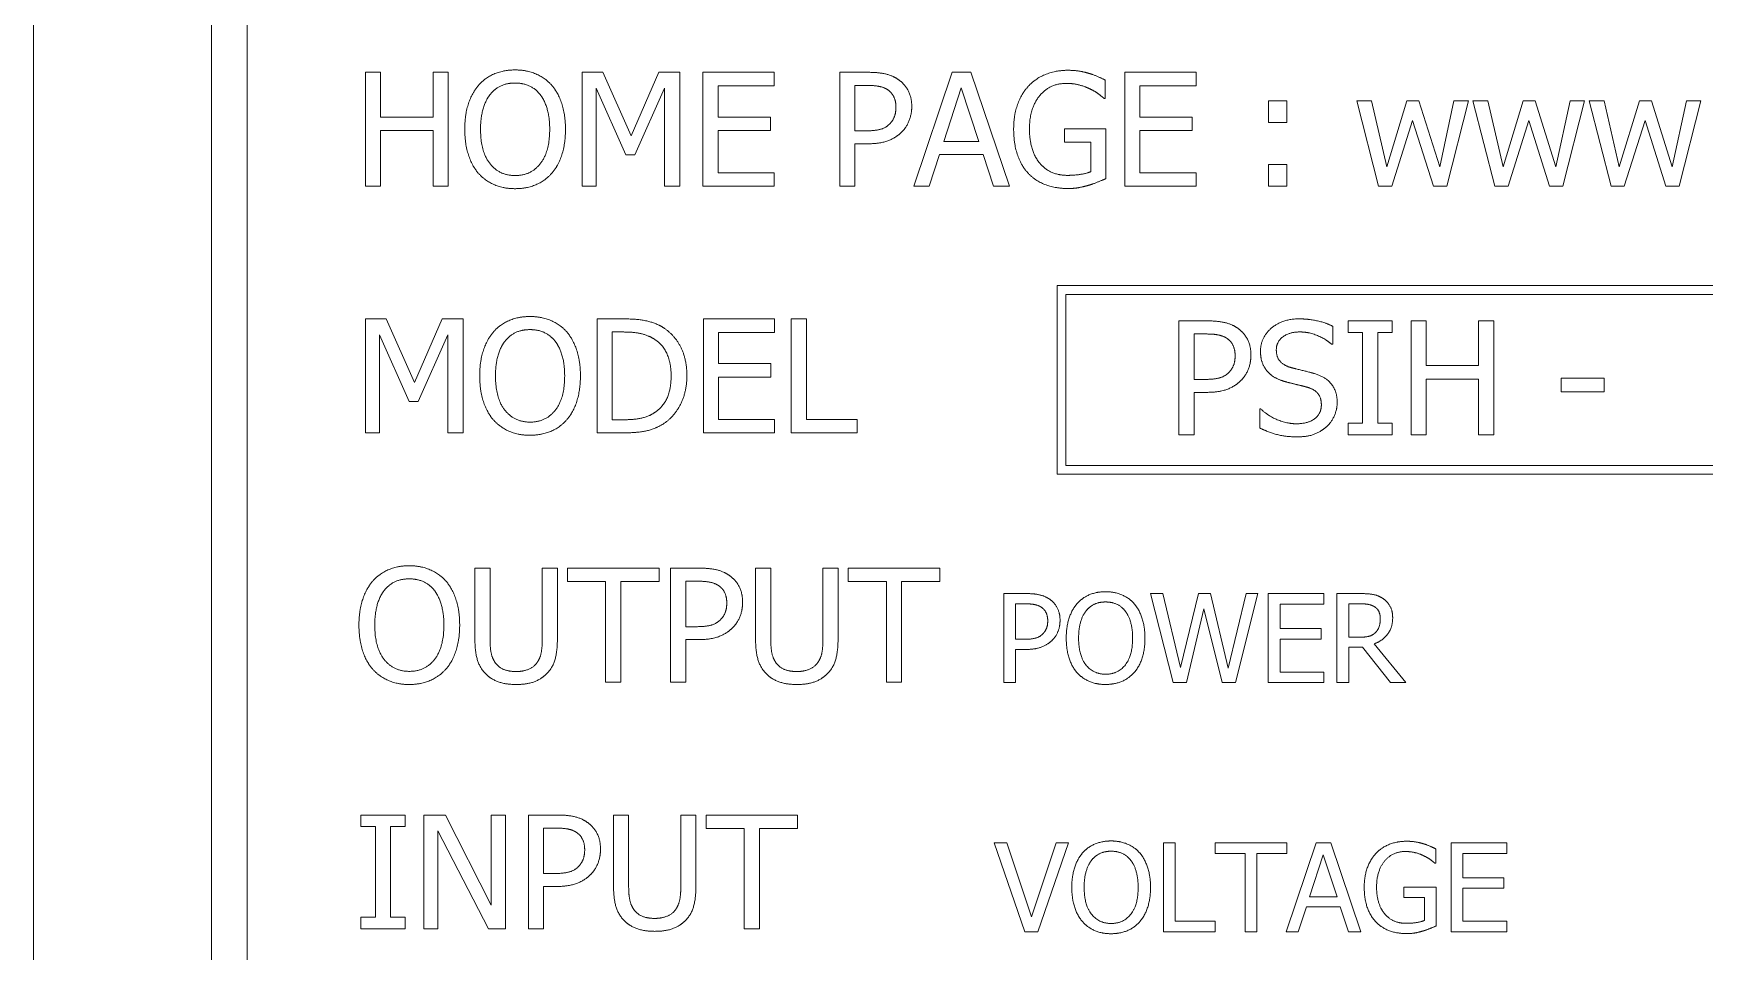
# Model space of a CAD drawing. Header units: millimetres. Extents: x 0 to 10092, y 0 to 7128.
# Drawn here: x 3908.14 to 3955.08, y 2615.56 to 2641.34 of the extents above; entities that cross this region are included whole.
import ezdxf

# ---------------------------------------------------------------- set-up
doc = ezdxf.new("R2010")
doc.units = ezdxf.units.MM
doc.header["$LTSCALE"] = 12
doc.layers.add('가시적인 것(ISO)', color=3, linetype='Continuous', lineweight=5, true_color=0x00ff00)

msp = doc.modelspace()

# ---------------------------------------------------------------- linework, layer by layer
at = {"layer": '가시적인 것(ISO)'}
for p, q in [((3908.142, 2591.209), (3908.142, 2686.209)), ((3913.142, 2676.209), (3913.142, 2601.209)), ((3914.142, 2602.125), (3914.142, 2675.293)), ((3917.466, 2637.049), (3917.466, 2640.249)), ((3917.466, 2640.249), (3917.891, 2640.249)), ((3917.891, 2640.249), (3917.891, 2638.994)), ((3919.364, 2638.994), (3919.364, 2640.249)), ((3919.364, 2640.249), (3919.789, 2640.249)), ((3919.789, 2640.249), (3919.789, 2637.049)), ((3923.552, 2640.249), (3924.133, 2640.249)), ((3923.552, 2637.049), (3923.552, 2640.249)), ((3924.133, 2640.249), (3924.931, 2638.467)), ((3924.931, 2638.467), (3925.704, 2640.249)), ((3925.704, 2640.249), (3926.295, 2640.249)), ((3926.295, 2640.249), (3926.295, 2637.049)), ((3926.944, 2637.049), (3926.944, 2640.249)), ((3926.944, 2640.249), (3928.946, 2640.249)), ((3928.946, 2640.249), (3928.946, 2639.87)), ((3930.787, 2640.249), (3931.591, 2640.249)), ((3930.787, 2637.049), (3930.787, 2640.249)), ((3932.869, 2637.049), (3933.948, 2640.249)), ((3933.948, 2640.249), (3934.472, 2640.249)), ((3934.472, 2640.249), (3935.551, 2637.049)), ((3938.792, 2637.049), (3938.792, 2640.249)), ((3938.792, 2640.249), (3940.794, 2640.249)), ((3940.794, 2640.249), (3940.794, 2639.87)), ((3924.776, 2637.93), (3923.949, 2639.805)), ((3923.949, 2639.805), (3923.949, 2637.049)), ((3925.87, 2639.805), (3925.035, 2637.93)), ((3925.87, 2637.049), (3925.87, 2639.805)), ((3928.946, 2639.87), (3927.369, 2639.87)), ((3927.369, 2639.87), (3927.369, 2638.994)), ((3931.212, 2639.88), (3931.212, 2638.605)), ((3931.565, 2639.88), (3931.212, 2639.88)), ((3934.2, 2639.813), (3933.707, 2638.306)), ((3934.695, 2638.306), (3934.2, 2639.813)), ((3938.245, 2640.031), (3938.245, 2639.517)), ((3940.794, 2639.87), (3939.217, 2639.87)), ((3939.217, 2639.87), (3939.217, 2638.994)), ((3938.245, 2639.517), (3938.209, 2639.517)), ((3942.832, 2638.838), (3942.832, 2639.45)), ((3942.832, 2639.45), (3943.346, 2639.45)), ((3943.346, 2639.45), (3943.346, 2638.838)), ((3945.921, 2637.049), (3945.306, 2639.45)), ((3945.306, 2639.45), (3945.726, 2639.45)), ((3945.726, 2639.45), (3946.152, 2637.591)), ((3946.152, 2637.591), (3946.719, 2639.45)), ((3946.719, 2639.45), (3947.054, 2639.45)), ((3947.054, 2639.45), (3947.637, 2637.591)), ((3947.637, 2637.591), (3948.037, 2639.45)), ((3948.444, 2639.45), (3947.835, 2637.049)), ((3948.037, 2639.45), (3948.444, 2639.45)), ((3949.186, 2637.049), (3948.571, 2639.45)), ((3948.571, 2639.45), (3948.991, 2639.45)), ((3948.991, 2639.45), (3949.416, 2637.591)), ((3949.416, 2637.591), (3949.984, 2639.45)), ((3949.984, 2639.45), (3950.319, 2639.45)), ((3950.319, 2639.45), (3950.902, 2637.591)), ((3950.902, 2637.591), (3951.302, 2639.45)), ((3951.709, 2639.45), (3951.099, 2637.049)), ((3951.302, 2639.45), (3951.709, 2639.45)), ((3952.45, 2637.049), (3951.836, 2639.45)), ((3951.836, 2639.45), (3952.256, 2639.45)), ((3952.256, 2639.45), (3952.681, 2637.591)), ((3952.681, 2637.591), (3953.249, 2639.45)), ((3953.249, 2639.45), (3953.584, 2639.45)), ((3953.584, 2639.45), (3954.167, 2637.591)), ((3954.167, 2637.591), (3954.566, 2639.45)), ((3954.974, 2639.45), (3954.364, 2637.049)), ((3954.566, 2639.45), (3954.974, 2639.45)), ((3917.891, 2638.994), (3919.364, 2638.994)), ((3927.369, 2638.994), (3928.839, 2638.994)), ((3928.839, 2638.994), (3928.839, 2638.615)), ((3939.217, 2638.994), (3940.688, 2638.994)), ((3940.688, 2638.994), (3940.688, 2638.615)), ((3943.346, 2638.838), (3942.832, 2638.838)), ((3946.875, 2638.9), (3946.292, 2637.049)), ((3947.461, 2637.049), (3946.875, 2638.9)), ((3950.14, 2638.9), (3949.556, 2637.049)), ((3950.726, 2637.049), (3950.14, 2638.9)), ((3953.405, 2638.9), (3952.821, 2637.049)), ((3953.991, 2637.049), (3953.405, 2638.9)), ((3919.364, 2638.615), (3917.891, 2638.615)), ((3917.891, 2638.615), (3917.891, 2637.049)), ((3919.364, 2637.049), (3919.364, 2638.615)), ((3928.839, 2638.615), (3927.369, 2638.615)), ((3927.369, 2638.615), (3927.369, 2637.427)), ((3931.212, 2638.605), (3931.503, 2638.605)), ((3931.573, 2638.242), (3931.212, 2638.242)), ((3931.212, 2638.242), (3931.212, 2637.049)), ((3933.707, 2638.306), (3934.695, 2638.306)), ((3937.096, 2638.286), (3937.096, 2638.659)), ((3937.096, 2638.659), (3938.258, 2638.659)), ((3937.838, 2638.286), (3937.096, 2638.286)), ((3937.838, 2637.458), (3937.838, 2638.286)), ((3938.258, 2638.659), (3938.258, 2637.261)), ((3940.688, 2638.615), (3939.217, 2638.615)), ((3939.217, 2638.615), (3939.217, 2637.427)), ((3925.035, 2637.93), (3924.776, 2637.93)), ((3933.59, 2637.943), (3933.3, 2637.049)), ((3934.812, 2637.943), (3933.59, 2637.943)), ((3935.102, 2637.049), (3934.812, 2637.943)), ((3927.369, 2637.427), (3928.946, 2637.427)), ((3928.946, 2637.427), (3928.946, 2637.049)), ((3939.217, 2637.427), (3940.794, 2637.427)), ((3940.794, 2637.427), (3940.794, 2637.049)), ((3942.832, 2637.049), (3942.832, 2637.661)), ((3942.832, 2637.661), (3943.346, 2637.661)), ((3943.346, 2637.661), (3943.346, 2637.049)), ((3917.891, 2637.049), (3917.466, 2637.049)), ((3919.789, 2637.049), (3919.364, 2637.049)), ((3923.949, 2637.049), (3923.552, 2637.049)), ((3926.295, 2637.049), (3925.87, 2637.049)), ((3928.946, 2637.049), (3926.944, 2637.049)), ((3931.212, 2637.049), (3930.787, 2637.049)), ((3933.3, 2637.049), (3932.869, 2637.049)), ((3935.551, 2637.049), (3935.102, 2637.049)), ((3940.794, 2637.049), (3938.792, 2637.049)), ((3943.346, 2637.049), (3942.832, 2637.049)), ((3946.292, 2637.049), (3945.921, 2637.049)), ((3947.835, 2637.049), (3947.461, 2637.049)), ((3949.556, 2637.049), (3949.186, 2637.049)), ((3951.099, 2637.049), (3950.726, 2637.049)), ((3952.821, 2637.049), (3952.45, 2637.049)), ((3954.364, 2637.049), (3953.991, 2637.049)), ((3936.892, 2634.259), (3936.892, 2628.959)), ((3993.392, 2634.259), (3936.892, 2634.259)), ((3937.142, 2629.209), (3937.142, 2634.009)), ((3937.142, 2634.009), (3993.142, 2634.009)), ((3917.466, 2633.324), (3918.047, 2633.324)), ((3917.466, 2630.124), (3917.466, 2633.324)), ((3918.047, 2633.324), (3918.845, 2631.542)), ((3918.845, 2631.542), (3919.618, 2633.324)), ((3919.618, 2633.324), (3920.209, 2633.324)), ((3920.209, 2633.324), (3920.209, 2630.124)), ((3923.972, 2633.324), (3924.701, 2633.324)), ((3923.972, 2630.124), (3923.972, 2633.324)), ((3926.957, 2630.124), (3926.957, 2633.324)), ((3926.957, 2633.324), (3928.959, 2633.324)), ((3928.959, 2633.324), (3928.959, 2632.945)), ((3929.425, 2630.124), (3929.425, 2633.324)), ((3929.425, 2633.324), (3929.851, 2633.324)), ((3929.851, 2633.324), (3929.851, 2630.503)), ((3940.313, 2630.068), (3940.313, 2633.268)), ((3940.313, 2633.268), (3941.117, 2633.268)), ((3944.633, 2633.118), (3944.633, 2632.61)), ((3945.066, 2632.941), (3945.066, 2633.268)), ((3945.066, 2633.268), (3946.306, 2633.268)), ((3946.306, 2633.268), (3946.306, 2632.941)), ((3946.832, 2633.268), (3947.257, 2633.268)), ((3946.832, 2630.068), (3946.832, 2633.268)), ((3947.257, 2633.268), (3947.257, 2632.013)), ((3948.73, 2633.268), (3949.156, 2633.268)), ((3948.73, 2632.013), (3948.73, 2633.268)), ((3949.156, 2633.268), (3949.156, 2630.068)), ((3918.69, 2631.006), (3917.862, 2632.88)), ((3917.862, 2632.88), (3917.862, 2630.124)), ((3919.784, 2632.88), (3918.949, 2631.006)), ((3919.784, 2630.124), (3919.784, 2632.88)), ((3924.721, 2632.956), (3924.397, 2632.956)), ((3924.397, 2632.956), (3924.397, 2630.492)), ((3928.959, 2632.945), (3927.382, 2632.945)), ((3927.382, 2632.945), (3927.382, 2632.069)), ((3941.091, 2632.9), (3940.738, 2632.9)), ((3940.738, 2632.9), (3940.738, 2631.624)), ((3944.633, 2632.61), (3944.602, 2632.61)), ((3945.473, 2632.941), (3945.066, 2632.941)), ((3945.473, 2630.395), (3945.473, 2632.941)), ((3946.306, 2632.941), (3945.899, 2632.941)), ((3945.899, 2632.941), (3945.899, 2630.395)), ((3927.382, 2632.069), (3928.852, 2632.069)), ((3928.852, 2631.69), (3927.382, 2631.69)), ((3927.382, 2631.69), (3927.382, 2630.503)), ((3928.852, 2632.069), (3928.852, 2631.69)), ((3947.257, 2632.013), (3948.73, 2632.013)), ((3951.049, 2631.274), (3951.049, 2631.663)), ((3951.049, 2631.663), (3952.26, 2631.663)), ((3952.26, 2631.663), (3952.26, 2631.274)), ((3940.738, 2631.624), (3941.029, 2631.624)), ((3940.738, 2631.261), (3940.738, 2630.068)), ((3941.099, 2631.261), (3940.738, 2631.261)), ((3947.257, 2631.634), (3947.257, 2630.068)), ((3948.73, 2631.634), (3947.257, 2631.634)), ((3948.73, 2630.068), (3948.73, 2631.634)), ((3952.26, 2631.274), (3951.049, 2631.274)), ((3918.949, 2631.006), (3918.69, 2631.006)), ((3942.582, 2630.794), (3942.613, 2630.794)), ((3942.582, 2630.26), (3942.582, 2630.794)), ((3924.397, 2630.492), (3924.721, 2630.492)), ((3927.382, 2630.503), (3928.959, 2630.503)), ((3928.959, 2630.503), (3928.959, 2630.124)), ((3929.851, 2630.503), (3931.28, 2630.503)), ((3931.28, 2630.503), (3931.28, 2630.124)), ((3945.066, 2630.068), (3945.066, 2630.395)), ((3945.066, 2630.395), (3945.473, 2630.395)), ((3945.899, 2630.395), (3946.306, 2630.395)), ((3946.306, 2630.395), (3946.306, 2630.068)), ((3917.862, 2630.124), (3917.466, 2630.124)), ((3920.209, 2630.124), (3919.784, 2630.124)), ((3924.708, 2630.124), (3923.972, 2630.124)), ((3928.959, 2630.124), (3926.957, 2630.124)), ((3931.28, 2630.124), (3929.425, 2630.124)), ((3940.738, 2630.068), (3940.313, 2630.068)), ((3946.306, 2630.068), (3945.066, 2630.068)), ((3947.257, 2630.068), (3946.832, 2630.068)), ((3949.156, 2630.068), (3948.73, 2630.068)), ((3936.892, 2628.959), (3993.392, 2628.959)), ((3993.142, 2629.209), (3937.142, 2629.209)), ((3920.541, 2624.327), (3920.541, 2626.324)), ((3920.541, 2626.324), (3920.966, 2626.324)), ((3920.966, 2626.324), (3920.966, 2624.327)), ((3922.432, 2624.317), (3922.432, 2626.324)), ((3922.432, 2626.324), (3922.857, 2626.324)), ((3922.857, 2626.324), (3922.857, 2624.327)), ((3923.14, 2625.945), (3923.14, 2626.324)), ((3923.14, 2626.324), (3925.712, 2626.324)), ((3925.712, 2626.324), (3925.712, 2625.945)), ((3926.036, 2623.124), (3926.036, 2626.324)), ((3926.036, 2626.324), (3926.84, 2626.324)), ((3928.424, 2624.327), (3928.424, 2626.324)), ((3928.424, 2626.324), (3928.85, 2626.324)), ((3928.85, 2626.324), (3928.85, 2624.327)), ((3930.315, 2624.317), (3930.315, 2626.324)), ((3930.315, 2626.324), (3930.74, 2626.324)), ((3930.74, 2626.324), (3930.74, 2624.327)), ((3931.023, 2625.945), (3931.023, 2626.324)), ((3931.023, 2626.324), (3933.595, 2626.324)), ((3933.595, 2626.324), (3933.595, 2625.945)), ((3924.213, 2625.945), (3923.14, 2625.945)), ((3924.213, 2623.124), (3924.213, 2625.945)), ((3924.638, 2625.945), (3924.638, 2623.124)), ((3925.712, 2625.945), (3924.638, 2625.945)), ((3926.814, 2625.956), (3926.461, 2625.956)), ((3926.461, 2625.956), (3926.461, 2624.68)), ((3932.096, 2625.945), (3931.023, 2625.945)), ((3932.096, 2623.124), (3932.096, 2625.945)), ((3932.522, 2625.945), (3932.522, 2623.124)), ((3933.595, 2625.945), (3932.522, 2625.945)), ((3935.395, 2623.11), (3935.395, 2625.61)), ((3935.395, 2625.61), (3936.023, 2625.61)), ((3940.154, 2623.11), (3939.516, 2625.61)), ((3939.516, 2625.61), (3939.858, 2625.61)), ((3939.858, 2625.61), (3940.36, 2623.537)), ((3940.36, 2623.537), (3940.859, 2625.61)), ((3940.859, 2625.61), (3941.197, 2625.61)), ((3941.197, 2625.61), (3941.699, 2623.513)), ((3941.699, 2623.513), (3942.2, 2625.61)), ((3942.526, 2625.61), (3941.898, 2623.11)), ((3942.2, 2625.61), (3942.526, 2625.61)), ((3942.824, 2623.11), (3942.824, 2625.61)), ((3942.824, 2625.61), (3944.388, 2625.61)), ((3944.388, 2625.61), (3944.388, 2625.314)), ((3944.753, 2625.61), (3945.397, 2625.61)), ((3944.753, 2623.11), (3944.753, 2625.61)), ((3936.003, 2625.322), (3935.727, 2625.322)), ((3935.727, 2625.322), (3935.727, 2624.325)), ((3941.017, 2625.184), (3940.522, 2623.11)), ((3941.525, 2623.11), (3941.017, 2625.184)), ((3944.388, 2625.314), (3943.156, 2625.314)), ((3943.156, 2625.314), (3943.156, 2624.629)), ((3945.415, 2625.322), (3945.085, 2625.322)), ((3945.085, 2625.322), (3945.085, 2624.382)), ((3926.461, 2624.68), (3926.752, 2624.68)), ((3943.156, 2624.629), (3944.305, 2624.629)), ((3944.305, 2624.629), (3944.305, 2624.333)), ((3926.822, 2624.317), (3926.461, 2624.317)), ((3926.461, 2624.317), (3926.461, 2623.124)), ((3935.727, 2624.325), (3935.954, 2624.325)), ((3943.156, 2624.333), (3943.156, 2623.405)), ((3944.305, 2624.333), (3943.156, 2624.333)), ((3945.085, 2624.382), (3945.377, 2624.382)), ((3945.798, 2624.197), (3946.687, 2623.11)), ((3936.009, 2624.041), (3935.727, 2624.041)), ((3935.727, 2624.041), (3935.727, 2623.11)), ((3945.466, 2624.104), (3945.085, 2624.104)), ((3945.085, 2624.104), (3945.085, 2623.11)), ((3946.256, 2623.11), (3945.466, 2624.104)), ((3943.156, 2623.405), (3944.388, 2623.405)), ((3944.388, 2623.405), (3944.388, 2623.11)), ((3924.638, 2623.124), (3924.213, 2623.124)), ((3926.461, 2623.124), (3926.036, 2623.124)), ((3932.522, 2623.124), (3932.096, 2623.124)), ((3935.727, 2623.11), (3935.395, 2623.11)), ((3940.522, 2623.11), (3940.154, 2623.11)), ((3941.898, 2623.11), (3941.525, 2623.11)), ((3944.388, 2623.11), (3942.824, 2623.11)), ((3945.085, 2623.11), (3944.753, 2623.11)), ((3946.687, 2623.11), (3946.256, 2623.11)), ((3917.341, 2619.065), (3917.341, 2619.391)), ((3917.341, 2619.391), (3918.581, 2619.391)), ((3917.748, 2619.065), (3917.341, 2619.065)), ((3917.748, 2616.518), (3917.748, 2619.065)), ((3918.581, 2619.065), (3918.174, 2619.065)), ((3918.174, 2619.065), (3918.174, 2616.518)), ((3918.581, 2619.391), (3918.581, 2619.065)), ((3919.107, 2616.191), (3919.107, 2619.391)), ((3919.107, 2619.391), (3919.711, 2619.391)), ((3919.711, 2619.391), (3921, 2616.858)), ((3921, 2616.858), (3921, 2619.391)), ((3921, 2619.391), (3921.397, 2619.391)), ((3921.397, 2619.391), (3921.397, 2616.191)), ((3922.045, 2616.191), (3922.045, 2619.391)), ((3922.045, 2619.391), (3922.849, 2619.391)), ((3922.823, 2619.023), (3922.471, 2619.023)), ((3922.471, 2619.023), (3922.471, 2617.747)), ((3924.434, 2617.395), (3924.434, 2619.391)), ((3924.434, 2619.391), (3924.859, 2619.391)), ((3924.859, 2619.391), (3924.859, 2617.395)), ((3926.324, 2617.384), (3926.324, 2619.391)), ((3926.324, 2619.391), (3926.749, 2619.391)), ((3926.749, 2619.391), (3926.749, 2617.395)), ((3927.032, 2619.013), (3927.032, 2619.391)), ((3927.032, 2619.391), (3929.604, 2619.391)), ((3928.106, 2619.013), (3927.032, 2619.013)), ((3928.106, 2616.191), (3928.106, 2619.013)), ((3928.531, 2619.013), (3928.531, 2616.191)), ((3929.604, 2619.013), (3928.531, 2619.013)), ((3929.604, 2619.391), (3929.604, 2619.013)), ((3920.92, 2616.191), (3919.504, 2618.95)), ((3919.504, 2618.95), (3919.504, 2616.191)), ((3935.988, 2616.11), (3935.127, 2618.61)), ((3935.127, 2618.61), (3935.484, 2618.61)), ((3935.484, 2618.61), (3936.177, 2616.533)), ((3936.177, 2616.533), (3936.87, 2618.61)), ((3937.208, 2618.61), (3936.347, 2616.11)), ((3936.87, 2618.61), (3937.208, 2618.61)), ((3939.88, 2616.11), (3939.88, 2618.61)), ((3939.88, 2618.61), (3940.212, 2618.61)), ((3940.212, 2618.61), (3940.212, 2616.405)), ((3941.335, 2618.314), (3941.335, 2618.61)), ((3941.335, 2618.61), (3943.345, 2618.61)), ((3943.328, 2616.11), (3944.171, 2618.61)), ((3943.345, 2618.61), (3943.345, 2618.314)), ((3944.171, 2618.61), (3944.58, 2618.61)), ((3944.58, 2618.61), (3945.423, 2616.11)), ((3947.956, 2616.11), (3947.956, 2618.61)), ((3947.956, 2618.61), (3949.52, 2618.61)), ((3949.52, 2618.61), (3949.52, 2618.314)), ((3942.174, 2618.314), (3941.335, 2618.314)), ((3942.174, 2616.11), (3942.174, 2618.314)), ((3943.345, 2618.314), (3942.506, 2618.314)), ((3942.506, 2618.314), (3942.506, 2616.11)), ((3944.368, 2618.269), (3943.983, 2617.092)), ((3944.755, 2617.092), (3944.368, 2618.269)), ((3947.528, 2618.439), (3947.528, 2618.038)), ((3949.52, 2618.314), (3948.288, 2618.314)), ((3948.288, 2618.314), (3948.288, 2617.629)), ((3922.471, 2617.747), (3922.761, 2617.747)), ((3947.528, 2618.038), (3947.5, 2618.038)), ((3948.288, 2617.629), (3949.436, 2617.629)), ((3949.436, 2617.629), (3949.436, 2617.333)), ((3922.831, 2617.384), (3922.471, 2617.384)), ((3922.471, 2617.384), (3922.471, 2616.191)), ((3946.631, 2617.076), (3946.631, 2617.368)), ((3946.631, 2617.368), (3947.538, 2617.368)), ((3947.538, 2617.368), (3947.538, 2616.276)), ((3949.436, 2617.333), (3948.288, 2617.333)), ((3948.288, 2617.333), (3948.288, 2616.405)), ((3943.892, 2616.808), (3943.665, 2616.11)), ((3944.846, 2616.808), (3943.892, 2616.808)), ((3943.983, 2617.092), (3944.755, 2617.092)), ((3945.073, 2616.11), (3944.846, 2616.808)), ((3947.21, 2617.076), (3946.631, 2617.076)), ((3947.21, 2616.43), (3947.21, 2617.076)), ((3917.341, 2616.191), (3917.341, 2616.518)), ((3917.341, 2616.518), (3917.748, 2616.518)), ((3918.581, 2616.191), (3917.341, 2616.191)), ((3918.174, 2616.518), (3918.581, 2616.518)), ((3918.581, 2616.518), (3918.581, 2616.191)), ((3919.504, 2616.191), (3919.107, 2616.191)), ((3921.397, 2616.191), (3920.92, 2616.191)), ((3922.471, 2616.191), (3922.045, 2616.191)), ((3928.531, 2616.191), (3928.106, 2616.191)), ((3940.212, 2616.405), (3941.329, 2616.405)), ((3941.329, 2616.405), (3941.329, 2616.11)), ((3948.288, 2616.405), (3949.52, 2616.405)), ((3949.52, 2616.405), (3949.52, 2616.11)), ((3936.347, 2616.11), (3935.988, 2616.11)), ((3941.329, 2616.11), (3939.88, 2616.11)), ((3942.506, 2616.11), (3942.174, 2616.11)), ((3943.665, 2616.11), (3943.328, 2616.11)), ((3945.423, 2616.11), (3945.073, 2616.11)), ((3949.52, 2616.11), (3947.956, 2616.11))]:
    msp.add_line(p, q, dxfattribs=at)
for points in [[(3920.64, 2639.883), (3920.826, 2640.096), (3921.348, 2640.316), (3921.669, 2640.316)], [(3921.669, 2640.316), (3921.996, 2640.316), (3922.52, 2640.088), (3922.701, 2639.883)], [(3931.591, 2640.249), (3931.876, 2640.249), (3932.275, 2640.155), (3932.428, 2640.049)], [(3936.093, 2639.867), (3936.287, 2640.078), (3936.858, 2640.306), (3937.197, 2640.306)], [(3937.197, 2640.306), (3937.361, 2640.306), (3937.656, 2640.259), (3937.791, 2640.218)], [(3937.791, 2640.218), (3937.9, 2640.186), (3938.165, 2640.072), (3938.245, 2640.031)], [(3920.256, 2638.649), (3920.256, 2639.051), (3920.456, 2639.663), (3920.64, 2639.883)], [(3921.672, 2639.948), (3921.441, 2639.948), (3921.094, 2639.787), (3920.961, 2639.616)], [(3922.38, 2639.616), (3922.253, 2639.782), (3921.895, 2639.948), (3921.672, 2639.948)], [(3922.701, 2639.883), (3922.883, 2639.67), (3923.085, 2639.048), (3923.085, 2638.649)], [(3932.135, 2639.759), (3932.034, 2639.826), (3931.765, 2639.88), (3931.565, 2639.88)], [(3932.366, 2639.271), (3932.366, 2639.437), (3932.252, 2639.681), (3932.135, 2639.759)], [(3932.428, 2640.049), (3932.607, 2639.927), (3932.81, 2639.551), (3932.81, 2639.284)], [(3935.672, 2638.651), (3935.672, 2639.038), (3935.89, 2639.65), (3936.093, 2639.867)], [(3937.148, 2639.938), (3936.686, 2639.938), (3936.116, 2639.243), (3936.116, 2638.664)], [(3937.804, 2639.787), (3937.674, 2639.852), (3937.34, 2639.938), (3937.148, 2639.938)], [(3938.209, 2639.517), (3938.128, 2639.587), (3937.96, 2639.715), (3937.804, 2639.787)], [(3920.961, 2639.616), (3920.834, 2639.453), (3920.699, 2638.96), (3920.699, 2638.649)], [(3922.642, 2638.649), (3922.642, 2638.965), (3922.504, 2639.455), (3922.38, 2639.616)], [(3932.185, 2638.797), (3932.281, 2638.892), (3932.366, 2639.118), (3932.366, 2639.271)], [(3932.81, 2639.284), (3932.81, 2639.077), (3932.662, 2638.703), (3932.53, 2638.573)], [(3931.503, 2638.605), (3931.762, 2638.605), (3932.081, 2638.688), (3932.185, 2638.797)], [(3920.637, 2637.417), (3920.453, 2637.63), (3920.256, 2638.255), (3920.256, 2638.649)], [(3920.699, 2638.649), (3920.699, 2638.019), (3921.228, 2637.35), (3921.672, 2637.35)], [(3921.672, 2637.35), (3922.115, 2637.35), (3922.642, 2638.019), (3922.642, 2638.649)], [(3923.085, 2638.649), (3923.085, 2638.26), (3922.888, 2637.63), (3922.701, 2637.417)], [(3932.53, 2638.573), (3932.364, 2638.41), (3931.915, 2638.242), (3931.573, 2638.242)], [(3936.09, 2637.404), (3935.888, 2637.617), (3935.672, 2638.244), (3935.672, 2638.651)], [(3936.116, 2638.664), (3936.116, 2638.343), (3936.266, 2637.86), (3936.409, 2637.694)], [(3921.669, 2636.981), (3921.345, 2636.981), (3920.826, 2637.202), (3920.637, 2637.417)], [(3922.701, 2637.417), (3922.504, 2637.194), (3921.983, 2636.981), (3921.669, 2636.981)], [(3937.195, 2636.986), (3936.855, 2636.986), (3936.292, 2637.194), (3936.09, 2637.404)], [(3936.409, 2637.694), (3936.546, 2637.528), (3936.935, 2637.355), (3937.179, 2637.355)], [(3937.179, 2637.355), (3937.358, 2637.355), (3937.716, 2637.407), (3937.838, 2637.458)], [(3937.786, 2637.08), (3937.628, 2637.033), (3937.374, 2636.986), (3937.195, 2636.986)], [(3938.258, 2637.261), (3938.177, 2637.225), (3937.903, 2637.114), (3937.786, 2637.08)], [(3921.06, 2632.958), (3921.247, 2633.171), (3921.768, 2633.391), (3922.089, 2633.391)], [(3922.089, 2633.391), (3922.416, 2633.391), (3922.94, 2633.163), (3923.121, 2632.958)], [(3924.701, 2633.324), (3925.152, 2633.324), (3925.665, 2633.189), (3925.847, 2633.07)], [(3941.117, 2633.268), (3941.402, 2633.268), (3941.801, 2633.175), (3941.954, 2633.069)], [(3942.605, 2632.41), (3942.605, 2632.799), (3943.212, 2633.325), (3943.681, 2633.325)], [(3943.681, 2633.325), (3943.951, 2633.325), (3944.428, 2633.219), (3944.633, 2633.118)], [(3920.676, 2631.724), (3920.676, 2632.126), (3920.876, 2632.738), (3921.06, 2632.958)], [(3921.381, 2632.691), (3921.254, 2632.528), (3921.119, 2632.035), (3921.119, 2631.724)], [(3922.092, 2633.023), (3921.861, 2633.023), (3921.514, 2632.862), (3921.381, 2632.691)], [(3922.8, 2632.691), (3922.673, 2632.857), (3922.315, 2633.023), (3922.092, 2633.023)], [(3923.062, 2631.724), (3923.062, 2632.04), (3922.924, 2632.53), (3922.8, 2632.691)], [(3923.121, 2632.958), (3923.303, 2632.746), (3923.505, 2632.123), (3923.505, 2631.724)], [(3925.567, 2632.764), (3925.396, 2632.865), (3925.009, 2632.956), (3924.721, 2632.956)], [(3926.052, 2631.726), (3926.052, 2632.095), (3925.808, 2632.616), (3925.567, 2632.764)], [(3925.847, 2633.07), (3926.155, 2632.865), (3926.495, 2632.188), (3926.495, 2631.721)], [(3941.661, 2632.778), (3941.56, 2632.845), (3941.291, 2632.9), (3941.091, 2632.9)], [(3941.892, 2632.291), (3941.892, 2632.457), (3941.778, 2632.7), (3941.661, 2632.778)], [(3941.954, 2633.069), (3942.133, 2632.947), (3942.336, 2632.571), (3942.336, 2632.304)], [(3943.71, 2632.957), (3943.414, 2632.957), (3943.049, 2632.68), (3943.049, 2632.454)], [(3944.602, 2632.61), (3944.449, 2632.75), (3943.972, 2632.957), (3943.71, 2632.957)], [(3941.711, 2631.816), (3941.807, 2631.912), (3941.892, 2632.138), (3941.892, 2632.291)], [(3942.336, 2632.304), (3942.336, 2632.096), (3942.188, 2631.723), (3942.056, 2631.593)], [(3942.813, 2631.832), (3942.714, 2631.938), (3942.605, 2632.223), (3942.605, 2632.41)], [(3943.049, 2632.454), (3943.049, 2632.252), (3943.264, 2632.01), (3943.466, 2631.956)], [(3921.057, 2630.492), (3920.873, 2630.705), (3920.676, 2631.33), (3920.676, 2631.724)], [(3921.119, 2631.724), (3921.119, 2631.094), (3921.648, 2630.425), (3922.092, 2630.425)], [(3922.092, 2630.425), (3922.535, 2630.425), (3923.062, 2631.094), (3923.062, 2631.724)], [(3923.505, 2631.724), (3923.505, 2631.335), (3923.308, 2630.705), (3923.121, 2630.492)], [(3925.606, 2630.705), (3925.829, 2630.855), (3926.052, 2631.353), (3926.052, 2631.726)], [(3926.495, 2631.721), (3926.495, 2631.283), (3926.14, 2630.578), (3925.842, 2630.381)], [(3941.029, 2631.624), (3941.288, 2631.624), (3941.607, 2631.707), (3941.711, 2631.816)], [(3943.342, 2631.549), (3943.176, 2631.593), (3942.914, 2631.725), (3942.813, 2631.832)], [(3943.466, 2631.956), (3943.601, 2631.92), (3943.993, 2631.826), (3944.122, 2631.787)], [(3944.122, 2631.787), (3944.452, 2631.686), (3944.758, 2631.279), (3944.758, 2630.981)], [(3942.056, 2631.593), (3941.89, 2631.43), (3941.441, 2631.261), (3941.099, 2631.261)], [(3943.92, 2631.404), (3943.772, 2631.445), (3943.526, 2631.502), (3943.342, 2631.549)], [(3944.314, 2630.914), (3944.314, 2631.105), (3944.125, 2631.344), (3943.92, 2631.404)], [(3942.613, 2630.794), (3942.823, 2630.597), (3943.355, 2630.379), (3943.601, 2630.379)], [(3943.601, 2630.379), (3943.954, 2630.379), (3944.314, 2630.672), (3944.314, 2630.914)], [(3944.758, 2630.981), (3944.758, 2630.792), (3944.605, 2630.429), (3944.467, 2630.302)], [(3922.089, 2630.056), (3921.765, 2630.056), (3921.247, 2630.277), (3921.057, 2630.492)], [(3923.121, 2630.492), (3922.924, 2630.269), (3922.403, 2630.056), (3922.089, 2630.056)], [(3925.842, 2630.381), (3925.598, 2630.228), (3925.097, 2630.124), (3924.708, 2630.124)], [(3924.721, 2630.492), (3925.004, 2630.492), (3925.432, 2630.583), (3925.606, 2630.705)], [(3943.632, 2630.011), (3943.285, 2630.011), (3942.797, 2630.156), (3942.582, 2630.26)], [(3944.467, 2630.302), (3944.314, 2630.162), (3943.925, 2630.011), (3943.632, 2630.011)], [(3917.668, 2625.958), (3917.855, 2626.171), (3918.376, 2626.391), (3918.697, 2626.391)], [(3918.697, 2626.391), (3919.024, 2626.391), (3919.548, 2626.163), (3919.73, 2625.958)], [(3926.84, 2626.324), (3927.125, 2626.324), (3927.525, 2626.231), (3927.678, 2626.124)], [(3927.678, 2626.124), (3927.857, 2626.002), (3928.059, 2625.626), (3928.059, 2625.359)], [(3917.284, 2624.724), (3917.284, 2625.126), (3917.484, 2625.738), (3917.668, 2625.958)], [(3917.989, 2625.691), (3917.862, 2625.528), (3917.728, 2625.035), (3917.728, 2624.724)], [(3918.7, 2626.023), (3918.469, 2626.023), (3918.122, 2625.862), (3917.989, 2625.691)], [(3919.408, 2625.691), (3919.281, 2625.857), (3918.923, 2626.023), (3918.7, 2626.023)], [(3919.67, 2624.724), (3919.67, 2625.04), (3919.532, 2625.53), (3919.408, 2625.691)], [(3919.73, 2625.958), (3919.911, 2625.746), (3920.113, 2625.123), (3920.113, 2624.724)], [(3927.385, 2625.834), (3927.283, 2625.901), (3927.014, 2625.956), (3926.814, 2625.956)], [(3927.615, 2625.346), (3927.615, 2625.512), (3927.501, 2625.756), (3927.385, 2625.834)], [(3936.023, 2625.61), (3936.246, 2625.61), (3936.558, 2625.537), (3936.677, 2625.454)], [(3937.449, 2625.324), (3937.595, 2625.49), (3938.002, 2625.662), (3938.253, 2625.662)], [(3938.253, 2625.662), (3938.509, 2625.662), (3938.918, 2625.484), (3939.06, 2625.324)], [(3945.397, 2625.61), (3945.612, 2625.61), (3945.901, 2625.563), (3946.033, 2625.478)], [(3927.434, 2624.872), (3927.53, 2624.968), (3927.615, 2625.193), (3927.615, 2625.346)], [(3928.059, 2625.359), (3928.059, 2625.152), (3927.911, 2624.778), (3927.779, 2624.649)], [(3936.448, 2625.227), (3936.369, 2625.279), (3936.159, 2625.322), (3936.003, 2625.322)], [(3936.629, 2624.846), (3936.629, 2624.975), (3936.539, 2625.166), (3936.448, 2625.227)], [(3936.677, 2625.454), (3936.817, 2625.358), (3936.975, 2625.065), (3936.975, 2624.856)], [(3937.149, 2624.36), (3937.149, 2624.674), (3937.305, 2625.152), (3937.449, 2625.324)], [(3937.7, 2625.115), (3937.601, 2624.988), (3937.496, 2624.603), (3937.496, 2624.36)], [(3938.255, 2625.374), (3938.075, 2625.374), (3937.804, 2625.249), (3937.7, 2625.115)], [(3938.808, 2625.115), (3938.709, 2625.245), (3938.43, 2625.374), (3938.255, 2625.374)], [(3939.013, 2624.36), (3939.013, 2624.607), (3938.906, 2624.99), (3938.808, 2625.115)], [(3939.06, 2625.324), (3939.201, 2625.158), (3939.36, 2624.671), (3939.36, 2624.36)], [(3945.812, 2625.237), (3945.741, 2625.283), (3945.553, 2625.322), (3945.415, 2625.322)], [(3945.97, 2624.904), (3945.97, 2625.014), (3945.893, 2625.182), (3945.812, 2625.237)], [(3946.033, 2625.478), (3946.165, 2625.393), (3946.317, 2625.127), (3946.317, 2624.931)], [(3917.665, 2623.492), (3917.481, 2623.705), (3917.284, 2624.33), (3917.284, 2624.724)], [(3917.728, 2624.724), (3917.728, 2624.094), (3918.257, 2623.425), (3918.7, 2623.425)], [(3918.7, 2623.425), (3919.143, 2623.425), (3919.67, 2624.094), (3919.67, 2624.724)], [(3920.113, 2624.724), (3920.113, 2624.335), (3919.916, 2623.705), (3919.73, 2623.492)], [(3926.752, 2624.68), (3927.011, 2624.68), (3927.33, 2624.763), (3927.434, 2624.872)], [(3927.779, 2624.649), (3927.613, 2624.485), (3927.164, 2624.317), (3926.822, 2624.317)], [(3936.487, 2624.475), (3936.562, 2624.55), (3936.629, 2624.726), (3936.629, 2624.846)], [(3936.975, 2624.856), (3936.975, 2624.694), (3936.86, 2624.402), (3936.756, 2624.301)], [(3946.317, 2624.931), (3946.317, 2624.657), (3946.037, 2624.287), (3945.798, 2624.197)], [(3945.828, 2624.511), (3945.901, 2624.58), (3945.97, 2624.775), (3945.97, 2624.904)], [(3920.847, 2623.352), (3920.679, 2623.518), (3920.541, 2623.985), (3920.541, 2624.327)], [(3920.966, 2624.327), (3920.966, 2624.104), (3921.024, 2623.803), (3921.104, 2623.681)], [(3922.294, 2623.681), (3922.375, 2623.803), (3922.432, 2624.102), (3922.432, 2624.317)], [(3922.857, 2624.327), (3922.857, 2623.993), (3922.722, 2623.515), (3922.551, 2623.352)], [(3928.73, 2623.352), (3928.562, 2623.518), (3928.424, 2623.985), (3928.424, 2624.327)], [(3928.85, 2624.327), (3928.85, 2624.104), (3928.907, 2623.803), (3928.987, 2623.681)], [(3930.177, 2623.681), (3930.258, 2623.803), (3930.315, 2624.102), (3930.315, 2624.317)], [(3930.74, 2624.327), (3930.74, 2623.993), (3930.605, 2623.515), (3930.434, 2623.352)], [(3935.954, 2624.325), (3936.157, 2624.325), (3936.406, 2624.39), (3936.487, 2624.475)], [(3936.756, 2624.301), (3936.627, 2624.173), (3936.276, 2624.041), (3936.009, 2624.041)], [(3937.447, 2623.397), (3937.303, 2623.563), (3937.149, 2624.052), (3937.149, 2624.36)], [(3937.496, 2624.36), (3937.496, 2623.867), (3937.909, 2623.345), (3938.255, 2623.345)], [(3938.255, 2623.345), (3938.602, 2623.345), (3939.013, 2623.867), (3939.013, 2624.36)], [(3939.36, 2624.36), (3939.36, 2624.056), (3939.206, 2623.563), (3939.06, 2623.397)], [(3945.377, 2624.382), (3945.52, 2624.382), (3945.749, 2624.432), (3945.828, 2624.511)], [(3918.697, 2623.056), (3918.373, 2623.056), (3917.855, 2623.277), (3917.665, 2623.492)], [(3919.73, 2623.492), (3919.532, 2623.269), (3919.011, 2623.056), (3918.697, 2623.056)], [(3921.698, 2623.056), (3921.415, 2623.056), (3920.995, 2623.204), (3920.847, 2623.352)], [(3921.104, 2623.681), (3921.189, 2623.552), (3921.485, 2623.42), (3921.698, 2623.42)], [(3921.698, 2623.42), (3921.897, 2623.42), (3922.209, 2623.552), (3922.294, 2623.681)], [(3922.551, 2623.352), (3922.398, 2623.202), (3921.993, 2623.056), (3921.698, 2623.056)], [(3929.581, 2623.056), (3929.298, 2623.056), (3928.878, 2623.204), (3928.73, 2623.352)], [(3928.987, 2623.681), (3929.073, 2623.552), (3929.368, 2623.42), (3929.581, 2623.42)], [(3929.581, 2623.42), (3929.781, 2623.42), (3930.092, 2623.552), (3930.177, 2623.681)], [(3930.434, 2623.352), (3930.281, 2623.202), (3929.877, 2623.056), (3929.581, 2623.056)], [(3938.253, 2623.057), (3938, 2623.057), (3937.595, 2623.229), (3937.447, 2623.397)], [(3939.06, 2623.397), (3938.906, 2623.223), (3938.498, 2623.057), (3938.253, 2623.057)], [(3923.394, 2618.901), (3923.293, 2618.969), (3923.023, 2619.023), (3922.823, 2619.023)], [(3922.849, 2619.391), (3923.134, 2619.391), (3923.534, 2619.298), (3923.687, 2619.192)], [(3923.687, 2619.192), (3923.866, 2619.07), (3924.068, 2618.694), (3924.068, 2618.427)], [(3923.624, 2618.414), (3923.624, 2618.58), (3923.51, 2618.823), (3923.394, 2618.901)], [(3937.605, 2618.324), (3937.751, 2618.49), (3938.158, 2618.662), (3938.409, 2618.662)], [(3938.409, 2618.662), (3938.665, 2618.662), (3939.074, 2618.484), (3939.216, 2618.324)], [(3945.847, 2618.312), (3945.998, 2618.476), (3946.444, 2618.654), (3946.71, 2618.654)], [(3946.71, 2618.654), (3946.837, 2618.654), (3947.068, 2618.618), (3947.174, 2618.585)], [(3947.174, 2618.585), (3947.259, 2618.561), (3947.465, 2618.472), (3947.528, 2618.439)], [(3923.443, 2617.939), (3923.539, 2618.035), (3923.624, 2618.261), (3923.624, 2618.414)], [(3924.068, 2618.427), (3924.068, 2618.219), (3923.92, 2617.846), (3923.788, 2617.716)], [(3937.305, 2617.36), (3937.305, 2617.674), (3937.461, 2618.152), (3937.605, 2618.324)], [(3937.856, 2618.115), (3937.757, 2617.988), (3937.652, 2617.603), (3937.652, 2617.36)], [(3938.411, 2618.374), (3938.231, 2618.374), (3937.96, 2618.249), (3937.856, 2618.115)], [(3938.964, 2618.115), (3938.865, 2618.245), (3938.586, 2618.374), (3938.411, 2618.374)], [(3939.169, 2617.36), (3939.169, 2617.607), (3939.062, 2617.99), (3938.964, 2618.115)], [(3939.216, 2618.324), (3939.357, 2618.158), (3939.516, 2617.671), (3939.516, 2617.36)], [(3945.518, 2617.362), (3945.518, 2617.663), (3945.689, 2618.142), (3945.847, 2618.312)], [(3946.671, 2618.366), (3946.31, 2618.366), (3945.865, 2617.823), (3945.865, 2617.372)], [(3947.184, 2618.249), (3947.082, 2618.3), (3946.821, 2618.366), (3946.671, 2618.366)], [(3947.5, 2618.038), (3947.437, 2618.093), (3947.305, 2618.192), (3947.184, 2618.249)], [(3922.761, 2617.747), (3923.02, 2617.747), (3923.339, 2617.83), (3923.443, 2617.939)], [(3923.788, 2617.716), (3923.622, 2617.553), (3923.173, 2617.384), (3922.831, 2617.384)], [(3924.74, 2616.42), (3924.571, 2616.585), (3924.434, 2617.052), (3924.434, 2617.395)], [(3924.859, 2617.395), (3924.859, 2617.172), (3924.916, 2616.871), (3924.996, 2616.749)], [(3926.187, 2616.749), (3926.267, 2616.871), (3926.324, 2617.169), (3926.324, 2617.384)], [(3926.749, 2617.395), (3926.749, 2617.06), (3926.614, 2616.583), (3926.443, 2616.42)], [(3937.603, 2616.397), (3937.459, 2616.563), (3937.305, 2617.052), (3937.305, 2617.36)], [(3937.652, 2617.36), (3937.652, 2616.867), (3938.065, 2616.345), (3938.411, 2616.345)], [(3938.411, 2616.345), (3938.758, 2616.345), (3939.169, 2616.867), (3939.169, 2617.36)], [(3939.516, 2617.36), (3939.516, 2617.056), (3939.362, 2616.563), (3939.216, 2616.397)], [(3945.845, 2616.387), (3945.686, 2616.553), (3945.518, 2617.043), (3945.518, 2617.362)], [(3945.865, 2617.372), (3945.865, 2617.12), (3945.982, 2616.744), (3946.094, 2616.614)], [(3924.996, 2616.749), (3925.082, 2616.619), (3925.377, 2616.487), (3925.59, 2616.487)], [(3925.59, 2616.487), (3925.79, 2616.487), (3926.101, 2616.619), (3926.187, 2616.749)], [(3925.59, 2616.124), (3925.307, 2616.124), (3924.887, 2616.272), (3924.74, 2616.42)], [(3926.443, 2616.42), (3926.29, 2616.269), (3925.886, 2616.124), (3925.59, 2616.124)], [(3938.409, 2616.057), (3938.156, 2616.057), (3937.751, 2616.229), (3937.603, 2616.397)], [(3939.216, 2616.397), (3939.062, 2616.223), (3938.654, 2616.057), (3938.409, 2616.057)], [(3946.708, 2616.061), (3946.442, 2616.061), (3946.003, 2616.223), (3945.845, 2616.387)], [(3946.094, 2616.614), (3946.201, 2616.484), (3946.505, 2616.349), (3946.695, 2616.349)], [(3946.695, 2616.349), (3946.835, 2616.349), (3947.115, 2616.389), (3947.21, 2616.43)], [(3947.538, 2616.276), (3947.475, 2616.247), (3947.261, 2616.16), (3947.169, 2616.134)], [(3947.169, 2616.134), (3947.046, 2616.097), (3946.847, 2616.061), (3946.708, 2616.061)]]:
    msp.add_open_spline(points, degree=2, dxfattribs=at)

doc.saveas('drawing.dxf')
